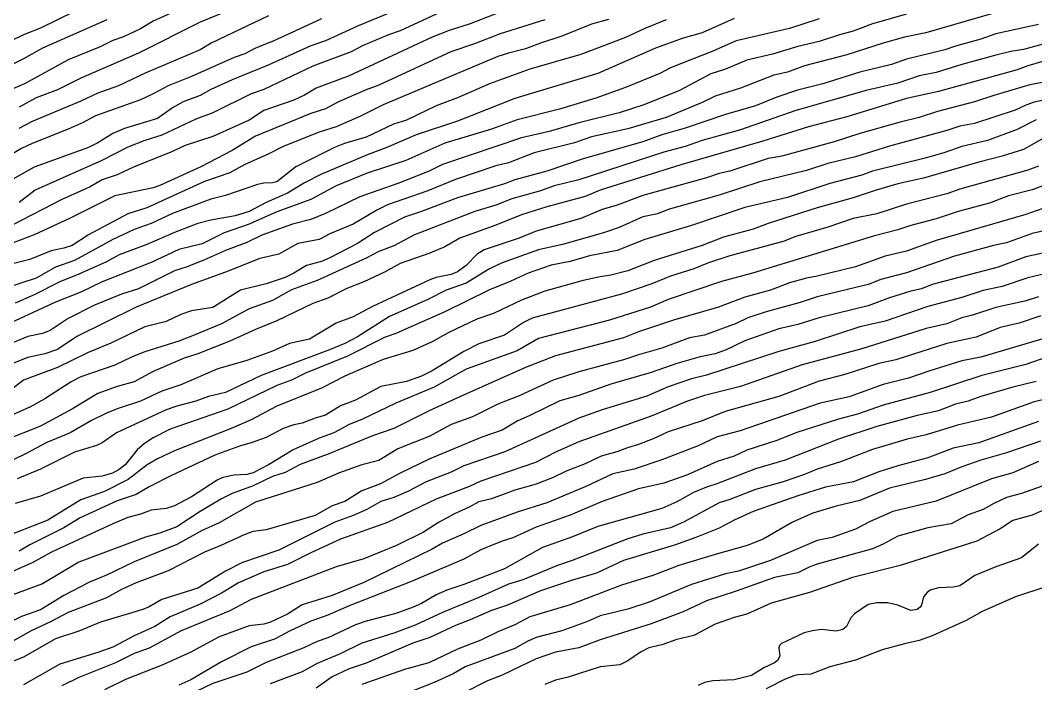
# Model space of a CAD drawing. Extents: x 474277 to 475042, y 254928 to 255625.
# Drawn here: x 474314.16 to 474350.75, y 255454.14 to 255478.04 of the extents above; entities that cross this region are included whole.
import ezdxf

# ---------------------------------------------------------------- set-up
doc = ezdxf.new("R2010")
doc.units = 0
doc.header["$MEASUREMENT"] = 0
doc.layers.add('BaseMapV2_DTM_export_MonNov09090547073261 — entities', color=1, linetype='CONTINUOUS')

msp = doc.modelspace()

# ---------------------------------------------------------------- linework, layer by layer
at = {"layer": 'BaseMapV2_DTM_export_MonNov09090547073261 — entities', "color": 15, "linetype": 'Continuous', "true_color": 0xb7484b}
for points in [[(474328.463, 255478.718, 99.5), (474326.31, 255477.827, 99.5), (474325.166, 255477.305, 99.5), (474324.63, 255477.126, 99.5), (474323.096, 255476.427, 99.5), (474321.793, 255475.896, 99.5), (474321.026, 255475.552, 99.5), (474320.642, 255475.337, 99.5), (474320.029, 255475.111, 99.5), (474319.646, 255474.892, 99.5), (474319.109, 255474.507, 99.5), (474317.914, 255474.147, 99.5), (474317.499, 255473.965, 99.5), (474316.962, 255473.633, 99.5), (474316.618, 255473.457, 99.5), (474314.662, 255472.747, 99.5), (474313.511, 255472.101, 99.5)], [(474350.239, 255478.586, 97.25), (474346.798, 255477.597, 97.25), (474346.022, 255477.438, 97.25), (474345.255, 255477.224, 97.25), (474343.952, 255476.796, 97.25), (474342.418, 255476.397, 97.25), (474341.805, 255476.178, 97.25), (474341.316, 255476.064, 97.25), (474340.118, 255475.597, 97.25), (474339.198, 255475.31, 97.25), (474338.738, 255475.082, 97.25), (474337.434, 255474.541, 97.25), (474336.054, 255474.132, 97.25), (474334.751, 255473.842, 97.25), (474334.137, 255473.634, 97.25), (474332.681, 255473.265, 97.25), (474331.76, 255472.912, 97.25), (474331.3, 255472.801, 97.25), (474329.847, 255472.306, 97.25), (474328.847, 255471.899, 97.25), (474327.39, 255471.394, 97.25), (474327.007, 255471.204, 97.25), (474326.158, 255470.696, 97.25), (474325.32, 255470.345, 97.25), (474324.936, 255470.146, 97.25), (474324.169, 255469.997, 97.25), (474323.479, 255469.616, 97.25), (474322.789, 255469.463, 97.25), (474321.562, 255468.965, 97.25), (474320.336, 255468.526, 97.25), (474318.342, 255467.703, 97.25), (474316.195, 255466.656, 97.25), (474315.505, 255466.188, 97.25), (474315.045, 255466.028, 97.25), (474314.432, 255465.89, 97.25), (474313.586, 255465.559, 97.25)], [(474320.872, 255478.888, 100.5), (474318.956, 255478.011, 100.5), (474318.495, 255477.738, 100.5), (474317.882, 255477.445, 100.5), (474317.499, 255477.318, 100.5), (474317.039, 255477.085, 100.5), (474315.888, 255476.622, 100.5), (474314.314, 255475.757, 100.5), (474313.895, 255475.577, 100.5)], [(474322.406, 255478.699, 100.25), (474320.649, 255477.98, 100.25), (474318.419, 255476.856, 100.25), (474316.349, 255475.96, 100.25), (474315.505, 255475.542, 100.25), (474314.738, 255475.244, 100.25), (474314.125, 255474.919, 100.25)], [(474316.118, 255478.357, 101), (474314.892, 255477.758, 101), (474314.278, 255477.52, 101), (474313.007, 255476.907, 101)], [(474346.099, 255478.263, 97.5), (474344.872, 255477.91, 97.5), (474344.182, 255477.647, 97.5), (474343.687, 255477.52, 97.5), (474342.955, 255477.279, 97.5), (474342.188, 255477.095, 97.5), (474341.268, 255476.825, 97.5), (474340.348, 255476.612, 97.5), (474339.581, 255476.285, 97.5), (474339.045, 255476.115, 97.5), (474337.895, 255475.508, 97.5), (474336.591, 255474.982, 97.5), (474335.748, 255474.708, 97.5), (474334.291, 255474.348, 97.5), (474333.217, 255474.042, 97.5), (474332.22, 255473.811, 97.5), (474329.383, 255472.843, 97.5), (474328.898, 255472.613, 97.5), (474327.773, 255472.158, 97.5), (474326.393, 255471.688, 97.5), (474325.166, 255471.086, 97.5), (474324.63, 255470.861, 97.5), (474323.969, 255470.696, 97.5), (474322.866, 255470.298, 97.5), (474322.329, 255470.04, 97.5), (474321.562, 255469.752, 97.5), (474320.796, 255469.409, 97.5), (474320.182, 255469.167, 97.5), (474319.722, 255469.023, 97.5), (474318.419, 255468.368, 97.5), (474317.805, 255468.171, 97.5), (474316.84, 255467.783, 97.5), (474315.888, 255467.299, 97.5), (474315.245, 255466.862, 97.5), (474314.968, 255466.763, 97.5), (474314.432, 255466.652, 97.5), (474313.511, 255466.265, 97.5)], [(474331.454, 255478.34, 99), (474330.38, 255477.919, 99), (474329.613, 255477.68, 99), (474329, 255477.436, 99), (474326.01, 255476.04, 99), (474324.819, 255475.603, 99), (474324.4, 255475.347, 99), (474324.016, 255475.163, 99), (474322.943, 255474.789, 99), (474322.406, 255474.444, 99), (474321.102, 255473.858, 99), (474320.106, 255473.531, 99), (474319.569, 255473.283, 99), (474318.265, 255472.763, 99), (474317.652, 255472.477, 99), (474317.115, 255472.292, 99), (474316.655, 255472.037, 99), (474315.658, 255471.582, 99), (474313.895, 255470.677, 99)], [(474323.104, 255478.21, 100), (474321.041, 255477.214, 100), (474320.64, 255476.984, 100), (474318.659, 255476.14, 100), (474317.705, 255475.68, 100), (474316.962, 255475.415, 100), (474316.349, 255475.126, 100), (474314.585, 255474.392, 100), (474314.107, 255474.147, 100)], [(474329.307, 255478.342, 99.25), (474327.85, 255477.663, 99.25), (474327.435, 255477.52, 99.25), (474326.521, 255477.137, 99.25), (474326.086, 255476.909, 99.25), (474324.706, 255476.395, 99.25), (474322.943, 255475.55, 99.25), (474322.483, 255475.393, 99.25), (474321.102, 255474.711, 99.25), (474320.489, 255474.487, 99.25), (474319.262, 255473.909, 99.25), (474318.649, 255473.711, 99.25), (474318.035, 255473.467, 99.25), (474317.1, 255472.997, 99.25), (474314.696, 255471.923, 99.25), (474314.125, 255471.474, 99.25)], [(474350.853, 255477.894, 97), (474349.319, 255477.555, 97), (474348.783, 255477.36, 97), (474347.862, 255477.115, 97), (474347.479, 255476.974, 97), (474346.099, 255476.639, 97), (474345.562, 255476.455, 97), (474344.412, 255476.178, 97), (474343.08, 255475.757, 97), (474342.175, 255475.527, 97), (474341.422, 255475.279, 97), (474340.655, 255474.959, 97), (474339.581, 255474.651, 97), (474338.125, 255474.153, 97), (474337.281, 255473.917, 97), (474336.591, 255473.66, 97), (474334.444, 255473.047, 97), (474333.141, 255472.606, 97), (474331.99, 255472.299, 97), (474331.607, 255472.155, 97), (474329.92, 255471.652, 97), (474328.617, 255471.152, 97), (474328.003, 255470.948, 97), (474326.93, 255470.397, 97), (474326.311, 255470.006, 97), (474325.32, 255469.49, 97), (474325.013, 255469.358, 97), (474324.476, 255469.204, 97), (474324.025, 255468.933, 97), (474323.709, 255468.781, 97), (474323.019, 255468.552, 97), (474322.099, 255468.32, 97), (474321.102, 255467.692, 97), (474320.336, 255467.574, 97), (474319.952, 255467.446, 97), (474319.416, 255467.192, 97), (474318.649, 255467.002, 97), (474317.422, 255466.409, 97), (474316.579, 255466.059, 97), (474315.505, 255465.537, 97), (474314.278, 255465.073, 97), (474313.103, 255464.179, 97)], [(474325.013, 255478.095, 99.75), (474323.28, 255477.29, 99.75), (474322.636, 255477.036, 99.75), (474322.253, 255476.836, 99.75), (474321.869, 255476.702, 99.75), (474320.336, 255476.014, 99.75), (474319.492, 255475.687, 99.75), (474318.956, 255475.39, 99.75), (474318.495, 255475.178, 99.75), (474316.872, 255474.607, 99.75), (474316.425, 255474.363, 99.75), (474315.888, 255474.121, 99.75), (474314.593, 255473.61, 99.75), (474314.202, 255473.422, 99.75), (474313.358, 255472.934, 99.75)], [(474317.285, 255478.057, 100.75), (474314.968, 255477.034, 100.75), (474314.278, 255476.653, 100.75), (474313.358, 255476.201, 100.75)], [(474333.064, 255478.065, 98.75), (474331.454, 255477.55, 98.75), (474330.534, 255477.19, 98.75), (474329.673, 255476.907, 98.75), (474327.083, 255475.707, 98.75), (474326.623, 255475.543, 98.75), (474325.626, 255475.102, 98.75), (474325.166, 255474.851, 98.75), (474324.63, 255474.685, 98.75), (474322.636, 255473.867, 98.75), (474321.793, 255473.347, 98.75), (474320.663, 255472.766, 98.75), (474319.186, 255472.088, 98.75), (474318.956, 255472.012, 98.75), (474317.575, 255471.722, 98.75), (474315.965, 255470.911, 98.75), (474314.662, 255470.31, 98.75), (474313.655, 255469.929, 98.75)], [(474337.434, 255478.064, 98.25), (474336.668, 255477.748, 98.25), (474335.978, 255477.422, 98.25), (474334.367, 255476.817, 98.25), (474332.527, 255476.28, 98.25), (474331.07, 255475.756, 98.25), (474329.92, 255475.252, 98.25), (474329.153, 255474.958, 98.25), (474328.08, 255474.45, 98.25), (474327.609, 255474.3, 98.25), (474326.623, 255473.835, 98.25), (474325.85, 255473.61, 98.25), (474325.48, 255473.457, 98.25), (474324.093, 255472.759, 98.25), (474323.403, 255472.228, 98.25), (474323.249, 255472.187, 98.25), (474322.943, 255472.18, 98.25), (474322.713, 255472.133, 98.25), (474321.562, 255471.731, 98.25), (474321.026, 255471.603, 98.25), (474319.643, 255471.08, 98.25), (474318.879, 255470.72, 98.25), (474318.265, 255470.502, 98.25), (474317.499, 255470.151, 98.25), (474316.118, 255469.388, 98.25), (474315.428, 255469.153, 98.25), (474314.738, 255468.758, 98.25), (474313.665, 255468.411, 98.25)], [(474335.364, 255478.067, 98.5), (474334.751, 255477.907, 98.5), (474333.677, 255477.477, 98.5), (474332.911, 255477.224, 98.5), (474332.374, 255477.013, 98.5), (474331.76, 255476.863, 98.5), (474331.377, 255476.733, 98.5), (474327.237, 255474.997, 98.5), (474326.393, 255474.577, 98.5), (474325.55, 255474.208, 98.5), (474324.936, 255474.015, 98.5), (474323.633, 255473.492, 98.5), (474323.096, 255473.217, 98.5), (474322.253, 255472.849, 98.5), (474321.716, 255472.546, 98.5), (474320.796, 255472.232, 98.5), (474318.725, 255471.283, 98.5), (474318.035, 255471.07, 98.5), (474316.626, 255470.313, 98.5), (474316.036, 255469.929, 98.5), (474315.735, 255469.83, 98.5), (474315.275, 255469.741, 98.5), (474314.508, 255469.429, 98.5), (474313.742, 255469.234, 98.5)], [(474342.955, 255478.09, 97.75), (474341.882, 255477.745, 97.75), (474339.965, 255477.302, 97.75), (474339.121, 255476.931, 97.75), (474337.588, 255476.331, 97.75), (474337.204, 255476.128, 97.75), (474335.978, 255475.622, 97.75), (474334.904, 255475.236, 97.75), (474333.598, 255474.837, 97.75), (474332.067, 255474.454, 97.75), (474331.147, 255474.117, 97.75), (474329.46, 255473.62, 97.75), (474328.059, 255472.997, 97.75), (474326.666, 255472.536, 97.75), (474325.55, 255472.076, 97.75), (474324.63, 255471.588, 97.75), (474323.403, 255471.148, 97.75), (474322.406, 255470.694, 97.75), (474321.504, 255470.39, 97.75), (474320.719, 255469.994, 97.75), (474319.876, 255469.781, 97.75), (474318.879, 255469.316, 97.75), (474317.115, 255468.626, 97.75), (474316.349, 255468.245, 97.75), (474315.428, 255467.893, 97.75), (474313.818, 255467.143, 97.75)], [(474339.888, 255478.112, 98), (474338.738, 255477.586, 98), (474338.048, 255477.401, 98), (474337.051, 255477.034, 98), (474334.981, 255476.123, 98), (474331.99, 255475.226, 98), (474329.92, 255474.405, 98), (474328.433, 255473.917, 98), (474327.374, 255473.457, 98), (474326.7, 255473.211, 98), (474325.013, 255472.502, 98), (474324.4, 255472.186, 98), (474323.786, 255471.817, 98), (474323.019, 255471.485, 98), (474322.406, 255471.159, 98), (474321.903, 255471.003, 98), (474321.026, 255470.845, 98), (474320.566, 255470.718, 98), (474319.722, 255470.398, 98), (474318.725, 255469.964, 98), (474317.729, 255469.599, 98), (474317.269, 255469.346, 98), (474316.272, 255468.898, 98), (474315.582, 255468.627, 98), (474314.662, 255468.155, 98), (474313.972, 255467.856, 98)], [(474351.16, 255477.221, 96.75), (474350.316, 255476.997, 96.75), (474349.856, 255476.922, 96.75), (474349.319, 255476.783, 96.75), (474348.092, 255476.454, 96.75), (474347.172, 255476.166, 96.75), (474346.559, 255476.04, 96.75), (474345.792, 255475.784, 96.75), (474344.642, 255475.515, 96.75), (474342.112, 255474.795, 96.75), (474340.118, 255474.097, 96.75), (474338.738, 255473.717, 96.75), (474338.125, 255473.5, 96.75), (474337.358, 255473.293, 96.75), (474334.291, 255472.292, 96.75), (474333.406, 255472.076, 96.75), (474332.911, 255471.896, 96.75), (474331.873, 255471.616, 96.75), (474331.3, 255471.385, 96.75), (474330.547, 255471.156, 96.75), (474328.373, 255470.313, 96.75), (474327.62, 255469.919, 96.75), (474327.083, 255469.713, 96.75), (474326.623, 255469.469, 96.75), (474324.86, 255468.666, 96.75), (474323.939, 255468.33, 96.75), (474323.249, 255467.952, 96.75), (474322.406, 255467.645, 96.75), (474321.409, 255467.114, 96.75), (474320.489, 255466.726, 96.75), (474319.876, 255466.486, 96.75), (474318.649, 255466.099, 96.75), (474318.189, 255465.918, 96.75), (474317.575, 255465.622, 96.75), (474316.349, 255465.199, 96.75), (474315.995, 255465.022, 96.75), (474315.049, 255464.409, 96.75), (474314.508, 255464.106, 96.75), (474312.898, 255463.396, 96.75)], [(474351.543, 255476.711, 96.5), (474350.469, 255476.401, 96.5), (474350.086, 255476.258, 96.5), (474349.089, 255475.983, 96.5), (474347.249, 255475.483, 96.5), (474346.099, 255475.222, 96.5), (474343.952, 255474.568, 96.5), (474342.572, 255474.21, 96.5), (474340.926, 255473.687, 96.5), (474337.971, 255472.834, 96.5), (474335.058, 255471.922, 96.5), (474334.521, 255471.696, 96.5), (474333.141, 255471.322, 96.5), (474332.22, 255471.03, 96.5), (474331.3, 255470.662, 96.5), (474329.997, 255470.194, 96.5), (474329.46, 255469.885, 96.5), (474328.923, 255469.656, 96.5), (474327.85, 255469.287, 96.5), (474327.313, 255468.985, 96.5), (474326.546, 255468.623, 96.5), (474325.933, 255468.387, 96.5), (474325.243, 255468.032, 96.5), (474324.706, 255467.837, 96.5), (474323.403, 255467.215, 96.5), (474322.636, 255466.908, 96.5), (474321.716, 255466.487, 96.5), (474320.566, 255466.03, 96.5), (474320.074, 255465.866, 96.5), (474318.956, 255465.387, 96.5), (474318.265, 255465.013, 96.5), (474317.652, 255464.85, 96.5), (474316.962, 255464.593, 96.5), (474316.042, 255464.044, 96.5), (474314.892, 255463.421, 96.5), (474312.906, 255462.645, 96.5)], [(474351.313, 255475.86, 96.25), (474350.546, 255475.714, 96.25), (474349.243, 255475.339, 96.25), (474348.553, 255475.105, 96.25), (474347.215, 255474.76, 96.25), (474346.559, 255474.536, 96.25), (474345.868, 255474.377, 96.25), (474344.412, 255473.971, 96.25), (474343.492, 255473.659, 96.25), (474341.605, 255473.15, 96.25), (474341.115, 255473.061, 96.25), (474339.735, 255472.61, 96.25), (474339.351, 255472.524, 96.25), (474338.891, 255472.365, 96.25), (474336.591, 255471.734, 96.25), (474335.671, 255471.383, 96.25), (474335.134, 255471.229, 96.25), (474334.367, 255470.899, 96.25), (474332.757, 255470.448, 96.25), (474332.144, 255470.192, 96.25), (474330.884, 255469.776, 96.25), (474330.631, 255469.623, 96.25), (474330.227, 255469.205, 96.25), (474329.92, 255468.981, 96.25), (474329.69, 255468.888, 96.25), (474329.153, 255468.777, 96.25), (474328.923, 255468.696, 96.25), (474326.853, 255467.736, 96.25), (474326.163, 255467.355, 96.25), (474325.55, 255467.138, 96.25), (474324.589, 255466.556, 96.25), (474323.863, 255466.4, 96.25), (474323.249, 255466.123, 96.25), (474322.331, 255465.789, 96.25), (474321.277, 255465.482, 96.25), (474319.952, 255464.915, 96.25), (474319.262, 255464.681, 96.25), (474318.495, 255464.324, 96.25), (474317.652, 255464.051, 96.25), (474317.269, 255463.893, 96.25), (474316.732, 255463.621, 96.25), (474315.965, 255463.179, 96.25), (474315.122, 255462.828, 96.25), (474314.355, 255462.42, 96.25), (474313.128, 255461.837, 96.25)], [(474351.773, 255475.305, 96), (474350.699, 255475.092, 96), (474350.401, 255474.99, 96), (474350.009, 255474.806, 96), (474348.553, 255474.323, 96), (474348.016, 255474.227, 96), (474347.556, 255474.076, 96), (474345.485, 255473.509, 96), (474344.259, 255473.119, 96), (474343.262, 255472.881, 96), (474342.495, 255472.627, 96), (474340.808, 255472.228, 96), (474339.351, 255471.747, 96), (474337.511, 255471.232, 96), (474337.128, 255471.075, 96), (474336.591, 255470.958, 96), (474335.748, 255470.576, 96), (474335.211, 255470.394, 96), (474333.754, 255469.984, 96), (474332.842, 255469.776, 96), (474331.53, 255469.308, 96), (474331.07, 255469.086, 96), (474330.227, 255468.568, 96), (474329.508, 255468.319, 96), (474328.847, 255467.983, 96), (474327.467, 255467.376, 96), (474326.316, 255466.635, 96), (474325.856, 255466.405, 96), (474325.307, 255466.172, 96), (474322.844, 255465.252, 96), (474321.562, 255464.638, 96), (474320.949, 255464.487, 96), (474320.489, 255464.32, 96), (474319.799, 255464.146, 96), (474319.416, 255464.006, 96), (474317.635, 255463.182, 96), (474317.115, 255462.825, 96), (474316.91, 255462.722, 96), (474316.118, 255462.479, 96), (474314.892, 255461.874, 96), (474314.048, 255461.521, 96)], [(474350.776, 255474.454, 95.75), (474350.086, 255474.112, 95.75), (474349.013, 255473.715, 95.75), (474348.092, 255473.492, 95.75), (474347.479, 255473.277, 95.75), (474346.771, 255473.073, 95.75), (474344.872, 255472.609, 95.75), (474344.489, 255472.466, 95.75), (474343.339, 255472.159, 95.75), (474341.805, 255471.661, 95.75), (474340.271, 255471.294, 95.75), (474338.355, 255470.655, 95.75), (474336.668, 255470.146, 95.75), (474335.671, 255469.748, 95.75), (474334.674, 255469.552, 95.75), (474333.984, 255469.359, 95.75), (474333.294, 255469.219, 95.75), (474332.465, 255468.933, 95.75), (474331.837, 255468.641, 95.75), (474331.07, 255468.331, 95.75), (474329.46, 255467.537, 95.75), (474327.697, 255466.763, 95.75), (474327.313, 255466.623, 95.75), (474325.954, 255465.942, 95.75), (474324.437, 255465.329, 95.75), (474323.939, 255465.08, 95.75), (474323.403, 255464.885, 95.75), (474321.639, 255464.028, 95.75), (474319.569, 255463.317, 95.75), (474318.956, 255463.007, 95.75), (474318.637, 255462.799, 95.75), (474318.375, 255462.569, 95.75), (474317.945, 255462.032, 95.75), (474317.729, 255461.862, 95.75), (474317.485, 255461.725, 95.75), (474317.115, 255461.617, 95.75), (474316.425, 255461.551, 95.75), (474314.892, 255460.905, 95.75), (474313.972, 255460.636, 95.75)], [(474350.981, 255473.763, 95.5), (474350.316, 255473.387, 95.5), (474349.549, 255473.143, 95.5), (474348.706, 255472.928, 95.5), (474346.712, 255472.35, 95.5), (474345.792, 255472.148, 95.5), (474345.009, 255471.923, 95.5), (474344.182, 255471.642, 95.5), (474342.878, 255471.288, 95.5), (474341.115, 255470.721, 95.5), (474340.578, 255470.52, 95.5), (474339.505, 255470.228, 95.5), (474338.738, 255469.936, 95.5), (474337.008, 255469.393, 95.5), (474336.054, 255469.012, 95.5), (474335.441, 255468.86, 95.5), (474335.058, 255468.805, 95.5), (474334.444, 255468.665, 95.5), (474333.064, 255468.288, 95.5), (474332.22, 255467.965, 95.5), (474331.22, 255467.476, 95.5), (474330.61, 255467.278, 95.5), (474329.581, 255466.786, 95.5), (474329, 255466.463, 95.5), (474328.31, 255466.15, 95.5), (474327.237, 255465.818, 95.5), (474325.856, 255465.217, 95.5), (474325.013, 255464.789, 95.5), (474323.403, 255464.14, 95.5), (474322.483, 255463.655, 95.5), (474321.766, 255463.335, 95.5), (474319.722, 255462.528, 95.5), (474319.109, 255462.241, 95.5), (474318.737, 255462.032, 95.5), (474318.05, 255461.495, 95.5), (474317.192, 255461.063, 95.5), (474316.349, 255460.762, 95.5), (474315.154, 255460.038, 95.5), (474313.435, 255459.364, 95.5)], [(474350.853, 255472.793, 95.25), (474350.469, 255472.639, 95.25), (474348.016, 255471.956, 95.25), (474347.556, 255471.793, 95.25), (474346.099, 255471.419, 95.25), (474345.025, 255471.07, 95.25), (474344.182, 255470.908, 95.25), (474343.262, 255470.589, 95.25), (474342.112, 255470.249, 95.25), (474341.652, 255470.075, 95.25), (474339.735, 255469.563, 95.25), (474338.968, 255469.307, 95.25), (474338.431, 255469.089, 95.25), (474337.588, 255468.829, 95.25), (474336.923, 255468.549, 95.25), (474335.824, 255468.171, 95.25), (474332.604, 255467.308, 95.25), (474332.297, 255467.155, 95.25), (474331.607, 255466.694, 95.25), (474330.687, 255466.39, 95.25), (474330.15, 255466.11, 95.25), (474329, 255465.409, 95.25), (474328.617, 255465.223, 95.25), (474328.08, 255465.027, 95.25), (474327.16, 255464.856, 95.25), (474326.24, 255464.358, 95.25), (474325.703, 255464.152, 95.25), (474325.166, 255463.823, 95.25), (474324.783, 255463.712, 95.25), (474324.323, 255463.53, 95.25), (474324.016, 255463.466, 95.25), (474323.633, 255463.339, 95.25), (474323.019, 255463.014, 95.25), (474322.483, 255462.816, 95.25), (474322.099, 255462.718, 95.25), (474321.179, 255462.378, 95.25), (474319.617, 255461.648, 95.25), (474318.802, 255461.237, 95.25), (474318.342, 255460.96, 95.25), (474317.652, 255460.73, 95.25), (474316.317, 255460.115, 95.25), (474315.735, 255459.754, 95.25), (474314.508, 255459.144, 95.25), (474314.125, 255458.923, 95.25)], [(474351.006, 255472.075, 95), (474350.623, 255471.941, 95), (474349.779, 255471.723, 95), (474349.089, 255471.454, 95), (474347.964, 255471.156, 95), (474347.172, 255470.895, 95), (474346.252, 255470.655, 95), (474345.792, 255470.492, 95), (474344.949, 255470.278, 95), (474340.546, 255468.933, 95), (474339.428, 255468.636, 95), (474337.511, 255467.979, 95), (474336.879, 255467.706, 95), (474335.395, 255467.246, 95), (474332.834, 255466.58, 95), (474332.067, 255466.138, 95), (474330.227, 255465.473, 95), (474329.077, 255464.828, 95), (474327.697, 255464.254, 95), (474326.47, 255463.665, 95), (474326.01, 255463.477, 95), (474325.467, 255463.182, 95), (474324.936, 255462.984, 95), (474323.996, 255462.569, 95), (474323.112, 255462.032, 95), (474322.559, 255461.742, 95), (474322.329, 255461.683, 95), (474321.869, 255461.655, 95), (474321.46, 255461.572, 95), (474321.256, 255461.471, 95), (474320.336, 255460.877, 95), (474319.722, 255460.548, 95), (474319.416, 255460.454, 95), (474318.879, 255460.397, 95), (474318.495, 255460.247, 95), (474318.035, 255460.126, 95), (474317.499, 255459.903, 95), (474315.284, 255458.888, 95), (474314.585, 255458.498, 95), (474312.865, 255457.738, 95)], [(474351.006, 255471.264, 94.75), (474350.393, 255471.049, 94.75), (474347.172, 255470.11, 94.75), (474346.099, 255469.728, 94.75), (474345.328, 255469.546, 94.75), (474344.256, 255469.163, 94.75), (474342.878, 255468.821, 94.75), (474342.495, 255468.754, 94.75), (474341.882, 255468.583, 94.75), (474341.192, 255468.316, 94.75), (474340.271, 255468.07, 94.75), (474339.322, 255467.706, 94.75), (474337.701, 255467.246, 94.75), (474336.438, 255466.816, 94.75), (474335.901, 255466.602, 94.75), (474333.447, 255465.953, 94.75), (474332.374, 255465.54, 94.75), (474330.023, 255464.485, 94.75), (474328.923, 255463.984, 94.75), (474327.62, 255463.333, 94.75), (474326.853, 255463.079, 94.75), (474325.32, 255462.438, 94.75), (474324.246, 255462.037, 94.75), (474323.709, 255461.757, 94.75), (474323.249, 255461.608, 94.75), (474322.559, 255461.276, 94.75), (474321.793, 255460.999, 94.75), (474321.409, 255460.805, 94.75), (474320.642, 255460.346, 94.75), (474319.799, 255459.8, 94.75), (474319.186, 255459.567, 94.75), (474318.673, 255459.425, 94.75), (474316.272, 255458.518, 94.75), (474314.968, 255457.745, 94.75), (474313.435, 255457.178, 94.75)], [(474351.16, 255470.488, 94.5), (474350.623, 255470.362, 94.5), (474349.703, 255470.029, 94.5), (474349.232, 255469.929, 94.5), (474347.833, 255469.546, 94.5), (474346.099, 255468.95, 94.5), (474345.179, 255468.701, 94.5), (474344.719, 255468.524, 94.5), (474342.878, 255468.082, 94.5), (474342.265, 255467.871, 94.5), (474341.038, 255467.539, 94.5), (474340.381, 255467.322, 94.5), (474339.965, 255467.126, 94.5), (474338.815, 255466.698, 94.5), (474338.278, 255466.599, 94.5), (474337.281, 255466.23, 94.5), (474336.438, 255465.996, 94.5), (474335.901, 255465.811, 94.5), (474334.291, 255465.381, 94.5), (474333.371, 255465.081, 94.5), (474332.144, 255464.516, 94.5), (474331.377, 255464.213, 94.5), (474330.457, 255463.76, 94.5), (474329.69, 255463.48, 94.5), (474328.923, 255463.056, 94.5), (474327.773, 255462.604, 94.5), (474327.083, 255462.18, 94.5), (474326.47, 255462.027, 94.5), (474325.635, 255461.725, 94.5), (474324.86, 255461.394, 94.5), (474322.636, 255460.684, 94.5), (474321.332, 255459.937, 94.5), (474320.69, 255459.655, 94.5), (474319.799, 255459.163, 94.5), (474318.265, 255458.535, 94.5), (474317.269, 255458.048, 94.5), (474316.655, 255457.799, 94.5), (474315.735, 255457.319, 94.5), (474314.892, 255456.805, 94.5), (474314.202, 255456.565, 94.5), (474313.327, 255456.128, 94.5)], [(474351.56, 255469.776, 94.25), (474350.393, 255469.523, 94.25), (474349.396, 255469.146, 94.25), (474347.019, 255468.524, 94.25), (474346.636, 255468.374, 94.25), (474346.252, 255468.287, 94.25), (474345.485, 255468.046, 94.25), (474344.719, 255467.756, 94.25), (474342.955, 255467.329, 94.25), (474342.188, 255467.089, 94.25), (474341.498, 255466.931, 94.25), (474340.271, 255466.493, 94.25), (474339.595, 255466.172, 94.25), (474339.198, 255466.027, 94.25), (474338.661, 255465.916, 94.25), (474337.818, 255465.682, 94.25), (474336.898, 255465.352, 94.25), (474335.441, 255464.935, 94.25), (474334.291, 255464.531, 94.25), (474333.601, 255464.331, 94.25), (474332.527, 255463.8, 94.25), (474332.067, 255463.603, 94.25), (474331.53, 255463.283, 94.25), (474330.793, 255463.029, 94.25), (474328.923, 255462.246, 94.25), (474327.85, 255461.729, 94.25), (474327.149, 255461.342, 94.25), (474326.47, 255461.089, 94.25), (474325.856, 255460.703, 94.25), (474325.396, 255460.546, 94.25), (474324.783, 255460.198, 94.25), (474323.019, 255459.69, 94.25), (474322.559, 255459.623, 94.25), (474322.253, 255459.52, 94.25), (474321.386, 255459.118, 94.25), (474320.796, 255458.888, 94.25), (474319.492, 255458.215, 94.25), (474318.342, 255457.778, 94.25), (474317.805, 255457.538, 94.25), (474317.269, 255457.243, 94.25), (474315.888, 255456.704, 94.25), (474315.275, 255456.381, 94.25), (474314.555, 255456.051, 94.25), (474313.895, 255455.678, 94.25)], [(474351.083, 255468.914, 94), (474350.469, 255468.764, 94), (474349.549, 255468.459, 94), (474348.859, 255468.306, 94), (474348.092, 255468.061, 94), (474346.866, 255467.732, 94), (474345.332, 255467.209, 94), (474344.412, 255467.002, 94), (474342.802, 255466.469, 94), (474341.498, 255466.11, 94), (474338.891, 255465.261, 94), (474338.355, 255465.129, 94), (474337.511, 255464.834, 94), (474336.744, 255464.499, 94), (474335.134, 255464.01, 94), (474334.291, 255463.715, 94), (474331.62, 255462.492, 94), (474330.15, 255461.997, 94), (474329.69, 255461.766, 94), (474328.793, 255461.418, 94), (474328.157, 255461.079, 94), (474327.62, 255460.855, 94), (474327.16, 255460.704, 94), (474326.645, 255460.422, 94), (474326.163, 255460.203, 94), (474325.499, 255459.962, 94), (474323.479, 255458.95, 94), (474322.176, 255458.511, 94), (474321.562, 255458.197, 94), (474320.555, 255457.585, 94), (474319.262, 255457.175, 94), (474318.802, 255456.912, 94), (474318.578, 255456.818, 94), (474317.05, 255456.358, 94), (474316.272, 255456.038, 94), (474315.428, 255455.763, 94), (474314.278, 255455.101, 94), (474313.577, 255454.824, 94)], [(474350.853, 255468.081, 93.75), (474350.408, 255467.936, 93.75), (474349.319, 255467.697, 93.75), (474348.476, 255467.416, 93.75), (474348.092, 255467.321, 93.75), (474347.556, 255467.113, 93.75), (474346.803, 255466.939, 93.75), (474344.489, 255466.209, 93.75), (474342.342, 255465.629, 93.75), (474340.118, 255464.855, 93.75), (474338.815, 255464.522, 93.75), (474338.201, 255464.323, 93.75), (474336.898, 255463.779, 93.75), (474334.291, 255462.858, 93.75), (474333.447, 255462.482, 93.75), (474332.724, 255462.108, 93.75), (474330.764, 255461.44, 93.75), (474330.38, 255461.258, 93.75), (474329.153, 255460.797, 93.75), (474327.39, 255459.951, 93.75), (474325.703, 255459.351, 93.75), (474324.63, 255458.86, 93.75), (474323.786, 255458.434, 93.75), (474322.943, 255458.176, 93.75), (474322.023, 255457.773, 93.75), (474321.409, 255457.408, 93.75), (474320.642, 255457.014, 93.75), (474319.569, 255456.554, 93.75), (474319.009, 255456.204, 93.75), (474318.265, 255455.87, 93.75), (474317.499, 255455.46, 93.75), (474316.962, 255455.268, 93.75), (474315.582, 255454.849, 93.75), (474314.278, 255454.103, 93.75)], [(474350.941, 255467.399, 93.5), (474350.163, 255467.137, 93.5), (474349.473, 255466.971, 93.5), (474348.614, 255466.632, 93.5), (474347.547, 255466.402, 93.5), (474345.716, 255465.813, 93.5), (474345.102, 255465.677, 93.5), (474343.875, 255465.28, 93.5), (474342.955, 255465.039, 93.5), (474341.498, 255464.493, 93.5), (474339.565, 255463.949, 93.5), (474338.738, 255463.615, 93.5), (474337.511, 255463.217, 93.5), (474336.974, 255462.966, 93.5), (474336.438, 255462.76, 93.5), (474336.044, 255462.645, 93.5), (474335.661, 255462.492, 93.5), (474335.096, 255462.339, 93.5), (474334.521, 255462.066, 93.5), (474333.831, 255461.803, 93.5), (474333.371, 255461.57, 93.5), (474332.757, 255461.332, 93.5), (474331.99, 255461.113, 93.5), (474331.147, 255460.808, 93.5), (474330.687, 255460.69, 93.5), (474330.341, 255460.498, 93.5), (474329.813, 255460.268, 93.5), (474329.23, 255459.952, 93.5), (474328.693, 255459.597, 93.5), (474327.724, 255459.118, 93.5), (474326.546, 255458.641, 93.5), (474325.55, 255458.351, 93.5), (474322.483, 255457.18, 93.5), (474321.716, 255456.772, 93.5), (474319.964, 255456.051, 93.5), (474318.802, 255455.429, 93.5), (474318.265, 255455.237, 93.5), (474317.597, 255454.901, 93.5), (474316.272, 255454.368, 93.5), (474315.658, 255454.072, 93.5)], [(474352.269, 255466.939, 93.25), (474348.783, 255465.912, 93.25), (474348.092, 255465.77, 93.25), (474346.942, 255465.42, 93.25), (474346.176, 255465.151, 93.25), (474345.255, 255464.924, 93.25), (474344.029, 255464.475, 93.25), (474342.985, 255464.255, 93.25), (474340.103, 255463.259, 93.25), (474339.275, 255463.043, 93.25), (474338.585, 255462.709, 93.25), (474337.281, 255462.21, 93.25), (474336.288, 255461.878, 93.25), (474335.518, 255461.702, 93.25), (474334.521, 255461.237, 93.25), (474333.141, 255460.662, 93.25), (474332.067, 255460.328, 93.25), (474330.764, 255459.846, 93.25), (474330.15, 255459.541, 93.25), (474329.383, 255459.208, 93.25), (474329, 255458.994, 93.25), (474326.546, 255457.785, 93.25), (474325.396, 255457.318, 93.25), (474324.323, 255456.98, 93.25), (474323.786, 255456.644, 93.25), (474323.179, 255456.358, 93.25), (474322.943, 255456.289, 93.25), (474322.406, 255456.226, 93.25), (474321.332, 255455.827, 93.25), (474320.308, 255455.284, 93.25), (474319.296, 255454.824, 93.25), (474317.959, 255454.299, 93.25), (474317.192, 255453.921, 93.25)], [(474351.39, 255465.986, 93), (474350.393, 255465.646, 93), (474348.808, 255465.252, 93), (474346.949, 255464.639, 93), (474345.255, 255464.181, 93), (474344.335, 255463.852, 93), (474343.645, 255463.677, 93), (474342.112, 255463.184, 93), (474341.422, 255462.907, 93), (474340.348, 255462.551, 93), (474339.888, 255462.346, 93), (474339.275, 255462.153, 93), (474338.201, 255461.672, 93), (474337.358, 255461.374, 93), (474336.438, 255461.159, 93), (474335.134, 255460.712, 93), (474333.984, 255460.219, 93), (474332.757, 255459.777, 93), (474331.914, 255459.393, 93), (474331.53, 255459.275, 93), (474330.764, 255458.964, 93), (474330.15, 255458.636, 93), (474328.223, 255457.815, 93), (474326.01, 255456.954, 93), (474325.243, 255456.611, 93), (474324.63, 255456.398, 93), (474323.89, 255456.051, 93), (474323.326, 255455.746, 93), (474322.483, 255455.466, 93), (474321.409, 255454.927, 93), (474320.314, 255454.288, 93), (474319.876, 255454.094, 93)], [(474350.776, 255465.035, 92.75), (474349.933, 255464.83, 92.75), (474348.783, 255464.493, 92.75), (474348.322, 255464.318, 92.75), (474347.862, 255464.212, 92.75), (474347.249, 255463.979, 92.75), (474346.482, 255463.805, 92.75), (474345.025, 255463.406, 92.75), (474343.645, 255462.949, 92.75), (474341.728, 255462.197, 92.75), (474340.655, 255461.886, 92.75), (474339.26, 255461.342, 92.75), (474338.891, 255461.225, 92.75), (474338.428, 255461.035, 92.75), (474337.818, 255460.701, 92.75), (474337.281, 255460.452, 92.75), (474334.981, 255459.808, 92.75), (474334.061, 255459.43, 92.75), (474332.987, 255459.052, 92.75), (474331.607, 255458.281, 92.75), (474330.15, 255457.717, 92.75), (474329.537, 255457.515, 92.75), (474329.153, 255457.342, 92.75), (474328.617, 255457.029, 92.75), (474328.326, 255456.895, 92.75), (474327.697, 255456.676, 92.75), (474326.623, 255456.394, 92.75), (474326.24, 255456.262, 92.75), (474325.243, 255455.793, 92.75), (474324.86, 255455.665, 92.75), (474324.385, 255455.438, 92.75), (474323.019, 255454.91, 92.75), (474322.329, 255454.565, 92.75), (474321.102, 255454.148, 92.75), (474319.952, 255453.594, 92.75)], [(474351.696, 255464.522, 92.5), (474350.699, 255464.299, 92.5), (474349.166, 255463.742, 92.5), (474347.939, 255463.461, 92.5), (474346.809, 255463.105, 92.5), (474346.12, 255462.952, 92.5), (474344.872, 255462.581, 92.5), (474343.722, 255462.142, 92.5), (474342.878, 255461.875, 92.5), (474342.418, 255461.685, 92.5), (474341.652, 255461.422, 92.5), (474340.655, 255461.134, 92.5), (474339.735, 255460.777, 92.5), (474339.351, 255460.659, 92.5), (474338.064, 255459.962, 92.5), (474337.588, 255459.759, 92.5), (474336.591, 255459.536, 92.5), (474336.054, 255459.367, 92.5), (474334.056, 255458.581, 92.5), (474333.524, 255458.404, 92.5), (474332.27, 255457.891, 92.5), (474331.76, 255457.735, 92.5), (474330.687, 255457.245, 92.5), (474329.383, 255456.713, 92.5), (474328.387, 255456.247, 92.5), (474327.62, 255455.963, 92.5), (474326.47, 255455.6, 92.5), (474325.67, 255455.208, 92.5), (474324.86, 255454.866, 92.5), (474324.323, 255454.573, 92.5), (474323.173, 255454.134, 92.5)], [(474350.853, 255463.59, 92.25), (474348.706, 255462.822, 92.25), (474347.786, 255462.626, 92.25), (474346.866, 255462.281, 92.25), (474345.792, 255461.997, 92.25), (474345.102, 255461.771, 92.25), (474344.183, 255461.418, 92.25), (474343.185, 255461.22, 92.25), (474342.188, 255460.917, 92.25), (474340.578, 255460.342, 92.25), (474339.888, 255460.03, 92.25), (474339.351, 255459.749, 92.25), (474338.508, 255459.409, 92.25), (474337.741, 255459.131, 92.25), (474335.901, 255458.577, 92.25), (474334.93, 255458.121, 92.25), (474334.061, 255457.868, 92.25), (474332.911, 255457.485, 92.25), (474331.726, 255456.971, 92.25), (474331.147, 255456.781, 92.25), (474330.38, 255456.443, 92.25), (474329.844, 255456.242, 92.25), (474328.923, 255455.813, 92.25), (474328.31, 255455.608, 92.25), (474326.623, 255454.889, 92.25), (474326.01, 255454.677, 92.25), (474325.396, 255454.39, 92.25), (474324.827, 255453.981, 92.25)], [(474350.929, 255462.886, 92), (474349.703, 255462.456, 92), (474348.783, 255462.193, 92), (474348.092, 255461.958, 92), (474347.479, 255461.705, 92), (474346.789, 255461.503, 92), (474345.485, 255461.187, 92), (474344.412, 255460.748, 92), (474343.569, 255460.542, 92), (474342.725, 255460.292, 92), (474341.989, 255459.962, 92), (474340.931, 255459.348, 92), (474340.357, 255459.118, 92), (474339.198, 255458.803, 92), (474337.895, 255458.406, 92), (474336.954, 255458.045, 92), (474335.824, 255457.697, 92), (474333.984, 255456.987, 92), (474332.527, 255456.551, 92), (474331.99, 255456.259, 92), (474331.377, 255456.015, 92), (474330.764, 255455.712, 92), (474329.92, 255455.389, 92), (474328.885, 255454.901, 92), (474328.003, 255454.651, 92), (474326.47, 255454.111, 92)], [(474350.853, 255462.151, 91.75), (474349.933, 255461.739, 91.75), (474349.166, 255461.527, 91.75), (474347.172, 255460.716, 91.75), (474345.612, 255460.345, 91.75), (474344.795, 255459.99, 91.75), (474344.259, 255459.707, 91.75), (474343.415, 255459.409, 91.75), (474342.878, 255459.3, 91.75), (474341.192, 255458.585, 91.75), (474340.041, 255458.2, 91.75), (474339.581, 255458.098, 91.75), (474338.355, 255457.716, 91.75), (474336.821, 255457.083, 91.75), (474336.054, 255456.834, 91.75), (474335.058, 255456.592, 91.75), (474334.597, 255456.389, 91.75), (474333.677, 255456.048, 91.75), (474332.757, 255455.809, 91.75), (474332.451, 255455.679, 91.75), (474331.99, 255455.411, 91.75), (474330.194, 255454.748, 91.75), (474329.767, 255454.502, 91.75), (474329.077, 255454.184, 91.75), (474328.003, 255453.77, 91.75)], [(474350.989, 255461.265, 91.5), (474350.239, 255461, 91.5), (474349.703, 255460.85, 91.5), (474349.243, 255460.634, 91.5), (474348.859, 255460.414, 91.5), (474348.322, 255460.223, 91.5), (474347.709, 255459.905, 91.5), (474346.866, 255459.757, 91.5), (474345.792, 255459.462, 91.5), (474345.255, 255459.169, 91.5), (474344.872, 255459.003, 91.5), (474342.878, 255458.448, 91.5), (474342.617, 255458.351, 91.5), (474342.188, 255458.136, 91.5), (474341.345, 255457.969, 91.5), (474339.965, 255457.473, 91.5), (474338.891, 255457.132, 91.5), (474338.048, 255456.729, 91.5), (474336.898, 255456.303, 91.5), (474335.058, 255455.721, 91.5), (474334.291, 255455.432, 91.5), (474333.447, 255455.276, 91.5), (474332.757, 255455.045, 91.5), (474331.53, 255454.457, 91.5), (474330.994, 255454.247, 91.5), (474330.15, 255453.816, 91.5)], [(474351.281, 255460.498, 91.25), (474350.623, 255460.213, 91.25), (474349.933, 255460.022, 91.25), (474349.473, 255459.726, 91.25), (474348.629, 255459.276, 91.25), (474345.869, 255458.397, 91.25), (474344.149, 255457.968, 91.25), (474342.603, 255457.431, 91.25), (474341.219, 255457.048, 91.25), (474340.348, 255456.646, 91.25), (474339.888, 255456.525, 91.25), (474339.198, 255456.29, 91.25), (474338.431, 255455.879, 91.25), (474337.818, 255455.742, 91.25), (474337.281, 255455.548, 91.25), (474336.818, 255455.438, 91.25), (474336.509, 255455.284, 91.25), (474336.054, 255454.965, 91.25), (474335.765, 255454.824, 91.25), (474335.058, 255454.749, 91.25), (474333.907, 255454.38, 91.25), (474333.447, 255454.266, 91.25), (474333.064, 255454.119, 91.25)], [(474350.853, 255459.168, 91), (474350.239, 255458.678, 91), (474349.322, 255458.351, 91), (474348.567, 255458.045, 91), (474348.016, 255457.674, 91), (474347.786, 255457.619, 91), (474347.249, 255457.601, 91), (474346.955, 255457.508, 91), (474346.843, 255457.431, 91), (474346.706, 255457.278, 91), (474346.642, 255456.971, 91), (474346.594, 255456.895, 91), (474346.485, 255456.818, 91), (474346.252, 255456.784, 91), (474345.792, 255456.974, 91), (474345.409, 255457.062, 91), (474345.025, 255457.058, 91), (474344.719, 255456.991, 91), (474344.226, 255456.664, 91), (474344.096, 255456.511, 91), (474343.934, 255456.204, 91), (474343.799, 255456.093, 91), (474343.569, 255456.036, 91), (474343.032, 255456.092, 91), (474342.709, 255456.051, 91), (474342.41, 255455.974, 91), (474341.596, 255455.591, 91), (474341.521, 255455.514, 91), (474341.493, 255455.438, 91), (474341.536, 255455.131, 91), (474341.446, 255454.978, 91), (474341.345, 255454.892, 91), (474340.962, 255454.715, 91), (474340.514, 255454.441, 91), (474339.888, 255454.278, 91), (474339.121, 255454.252, 91), (474338.815, 255454.185, 91), (474338.585, 255454.073, 91)], [(474351.16, 255457.647, 90.75), (474350.03, 255457.278, 90.75), (474348.829, 255456.741, 90.75), (474348.246, 255456.426, 90.75), (474347.019, 255455.874, 90.75), (474346.559, 255455.697, 90.75), (474346.022, 255455.583, 90.75), (474345.221, 255455.361, 90.75), (474344.259, 255454.995, 90.75), (474343.339, 255454.75, 90.75), (474342.648, 255454.482, 90.75), (474342.188, 255454.461, 90.75), (474342.035, 255454.427, 90.75), (474341.728, 255454.309, 90.75), (474341.038, 255453.955, 90.75)]]:
    msp.add_polyline3d(points, dxfattribs=at)

doc.saveas('drawing.dxf')
